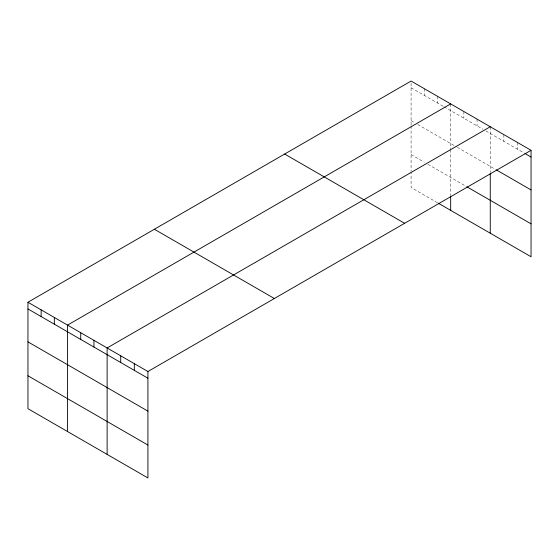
<?xml version="1.0" encoding="UTF-8"?>
<svg xmlns="http://www.w3.org/2000/svg" width="559" height="559" viewBox="0 0 559 559"><rect width="100%" height="100%" fill="white"/><g stroke="black" fill="none" stroke-linecap="round" stroke-linejoin="round"><path stroke-width="0.42" stroke-dasharray="2.79 2.1" d="M411.082 125.013L411.082 81.048M411.082 87.756L443.343 106.378M444.077 106.804L482.927 129.234M485.862 130.925L524.251 153.089M411.082 120.667L414.75 122.784M417.678 124.475L456.535 146.912M457.269 147.331L495.547 169.433M411.082 154.577L424.281 162.194M427.942 164.311L466.066 186.322M437.473 202.728L411.082 187.489L411.082 171.899M517.452 142.461L517.452 149.169M503.855 134.607L503.855 141.315M490.264 126.76L490.264 172.465M477.065 119.144L477.065 125.852M463.865 111.52L463.865 118.228M450.673 103.904L450.673 148.743M450.673 149.609L450.673 195.622M437.473 96.288L437.473 102.989M424.281 88.664L424.281 95.372M411.082 125.887L411.082 171.033"/><path stroke-width="0.84" d="M531.05 150.308L411.082 81.048L27.95 302.244L27.95 408.692L147.918 477.952L147.918 371.511L531.05 150.308L531.05 256.756L438.207 203.155M450.673 103.904L67.541 325.1L67.541 431.548M490.264 126.76L107.125 347.957L107.125 454.404M525.006 153.529L531.05 157.016M496.301 169.866L531.05 189.927M466.8 186.748L531.05 223.838M284.65 154.039L404.618 223.307M154.382 229.253L274.35 298.513M27.95 302.244L147.918 371.511M27.95 308.952L147.918 378.219M27.95 341.863L147.918 411.131M27.95 375.781L147.918 445.041M490.264 173.339L490.264 233.208M450.673 196.488L450.673 210.345M134.321 363.657L134.321 370.365M120.723 355.81L120.723 362.518M93.933 340.34L93.933 347.048M80.734 332.724L80.734 339.432M54.342 317.484L54.342 324.192M41.149 309.868L41.149 316.576"/></g></svg>
